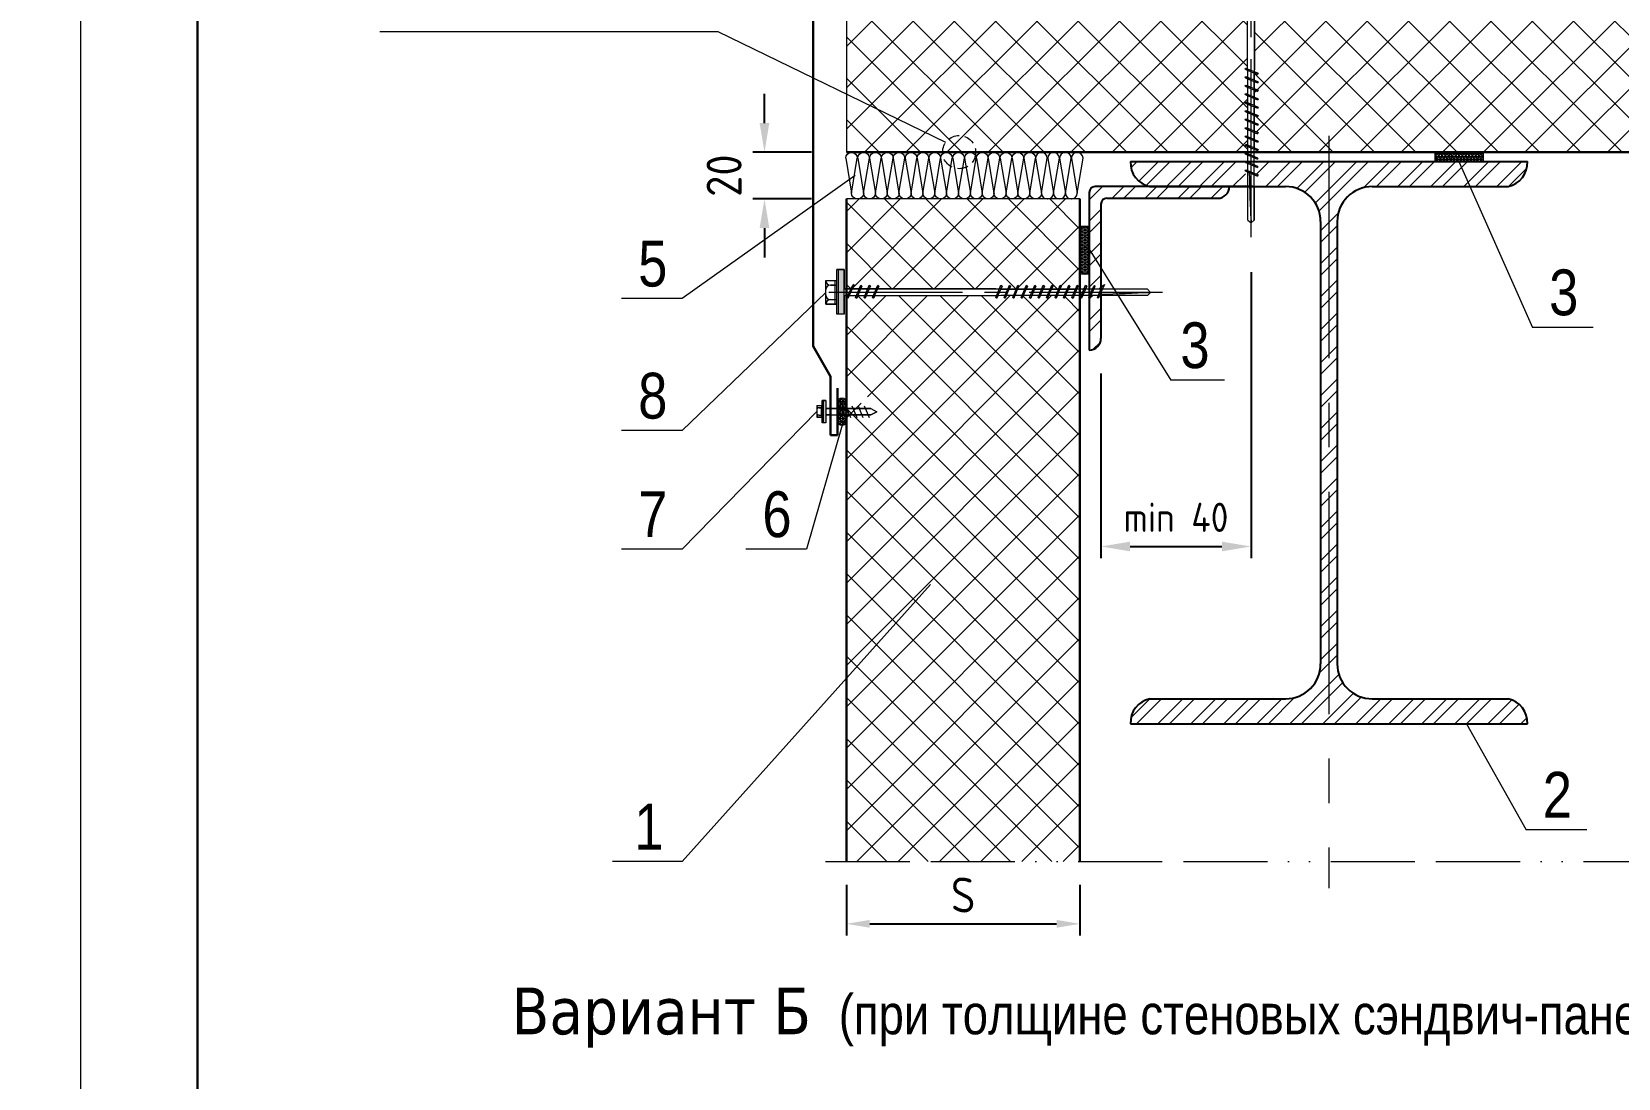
# Model space of a CAD drawing. Extents: x 5821 to 16321, y -13531 to 5774.
# Drawn here: x 15250 to 15930, y 5077 to 5525 of the extents above; entities that cross this region are included whole.
import ezdxf
from ezdxf.enums import TextEntityAlignment as Align

# ---------------------------------------------------------------- set-up
doc = ezdxf.new("R2010")
doc.units = 0
doc.header["$LTSCALE"] = 3
for name, pattern in [('ACAD_ISO13W100', [36, 12, -3, 12, -3, 0, -3, 0, -3]), ('CENTER', [50.8, 31.75, -6.35, 6.35, -6.35]), ('CENTER2', [28.575, 19.05, -3.175, 3.175, -3.175]), ('HIDDEN2', [4.7625, 3.175, -1.5875])]:
    doc.linetypes.add(name, pattern=pattern)
doc.layers.get('0').update_dxf_attribs({"linetype": 'CONTINUOUS', "lineweight": 30})
doc.layers.get('DEFPOINTS').update_dxf_attribs({"linetype": 'CONTINUOUS'})
for name, color, linetype, lineweight in [('new_fill', 8, 'CONTINUOUS', 13), ('RAZMER', 7, 'CONTINUOUS', 9), ('Нащельники', 1, 'CONTINUOUS', 30), ('Саморезы', 7, 'CONTINUOUS', 13)]:
    doc.layers.add(name, color=color, linetype=linetype, lineweight=lineweight)
doc.layers.add('Прогон', color=7, linetype='CONTINUOUS')
doc.styles.add('ROMANS', font='romans.shx', dxfattribs={"width": 0.85})
doc.styles.get("Standard").update_dxf_attribs({"font": 'TAHOMA.TTF'})
doc.styles.add('style1', font='ARIALN.TTF')
doc.dimstyles.new('2.5', dxfattribs={"dimscale": 5, "dimtxt": 3, "dimasz": 2, "dimexe": 1, "dimexo": 2, "dimgap": 0, "dimtad": 0, "dimdec": 0, "dimlfac": 0.5, "dimzin": 9, "dimdsep": 46, "dimtxsty": 'ROMANS', "dimcen": -3, "dimdle": 1, "dimclrd": 256, "dimclre": 256, "dimclrt": 256, "dimadec": 0, "dimazin": 0, "dimtfac": 1, "dimtdec": 0, "dimtofl": 0, "dimtmove": 2, "dimatfit": 3, "dimfxl": 0, "dimtvp": 1, "dimtolj": 1, "dimtzin": 9, "dimarcsym": 0})
doc.dimstyles.new('5', dxfattribs={"dimscale": 5, "dimtxt": 3, "dimasz": 2.5, "dimexe": 1, "dimexo": 3, "dimgap": 0, "dimtad": 0, "dimdec": 0, "dimzin": 9, "dimdsep": 46, "dimtxsty": 'ROMANS', "dimblk2": 'OBLIQUE', "dimcen": -3, "dimdle": 1.5, "dimclrd": 256, "dimclre": 256, "dimclrt": 256, "dimadec": 0, "dimazin": 0, "dimtfac": 1, "dimtdec": 0, "dimtofl": 0, "dimtmove": 2, "dimatfit": 3, "dimfxl": 0, "dimtvp": 1, "dimtolj": 1, "dimtzin": 9, "dimarcsym": 0})
pattern_1 = [(45, (38095.86, 3620.851), (-8.838835, 8.838835), []), (135, (38095.86, 3620.851), (-8.838835, -8.838835), [])]

# ---------------------------------------------------------------- blocks, each defined once
blk = doc.blocks.new('саморез1')
at = {"layer": 'new_fill'}
blk.add_hatch(color=254, dxfattribs=at).paths.add_polyline_path([(-1.2, -4.8), (0, -4.8), (0, 4.8), (-1.2, 4.8)])
at = {"layer": 'Саморезы', "ltscale": 150}
for p, q in [((-3.94, 2.64), (-1.54, 2.64)), ((-3.94, 2.64), (-3.94, -2.4)), ((-2.94, 1.68), (-1.54, 1.68)), ((-1.88, 2.64), (-1.88, -2.4)), ((0, 4.8), (-1.54, 4.8)), ((-1.54, 4.8), (-1.54, -4.8)), ((-1.2, 4.8), (-1.2, -4.8)), ((0, 4.8), (0, -4.8)), ((19.22, 1.4), (0, 1.4)), ((8.42, 2.45), (10.52, -2.45)), ((11.09, 2.45), (13.19, -2.45)), ((13.76, 2.45), (15.85, -2.45)), ((16.43, 2.45), (18.52, -2.45)), ((19.22, 1.4), (21.75, 0)), ((19.22, -1.4), (21.75, 0)), ((-3.94, -2.4), (-1.54, -2.4)), ((-2.94, -1.44), (-1.54, -1.44)), ((0, -4.8), (-1.54, -4.8)), ((0, -1.4), (19.22, -1.4))]:
    blk.add_line(p, q, dxfattribs=at)
for centre, start, end in [((-2.94, 2.68), 182.37301, 269.96526), ((-2.94, 0.68), 90.03474, 177.62699), ((-2.94, -0.44), 182.37301, 269.96526), ((-2.94, -2.44), 90.03474, 177.62699)]:
    blk.add_arc(centre, 1, start, end, dxfattribs=at)
blk = doc.blocks.new('*D273')
at = {"layer": 'DEFPOINTS', "color": 0, "transparency": 16777216}
for p in [(15772.28, 5437.49), (15707.99, 5394.16), (15772.28, 5305.01)]:
    blk.add_point(p, dxfattribs=at)
at = {"layer": 'RAZMER', "lineweight": -2, "transparency": 16777216}
for p, q in [((15772.28, 5422.49), (15772.28, 5300.01)), ((15707.99, 5379.16), (15707.99, 5300.01)), ((15720.49, 5305.01), (15759.78, 5305.01))]:
    blk.add_line(p, q, dxfattribs=at)
at = {"layer": 'RAZMER', "transparency": 16777216}
for points in [[(15720.49, 5307.09), (15720.49, 5302.93), (15707.99, 5305.01)], [(15759.78, 5307.09), (15759.78, 5302.93), (15772.28, 5305.01)]]:
    blk.add_solid(points, dxfattribs=at)
at = {"layer": 'RAZMER', "transparency": 16777216, "insert": (15740.13, 5317.51), "char_height": 12.5, "attachment_point": 5, "style": 'ROMANS'}
blk.add_mtext('\\A1;min 40', dxfattribs=at)
blk = doc.blocks.new('_OBLIQUE')
at = {"color": 0, "linetype": 'ByBlock'}
blk.add_line((-0.5, -0.5), (0.5, 0.5), dxfattribs=at)
blk = doc.blocks.new('саморез4')
at = {"layer": 'new_fill'}
blk.add_hatch(color=254, dxfattribs=at).paths.add_polyline_path([(-2.4, -9.36), (0, -9.36), (0, 9.84), (-2.4, 9.84)])
at = {"layer": 'Саморезы', "ltscale": 150}
for p, q in [((0, 9.84), (-3.08, 9.84)), ((-3.08, -9.36), (-3.08, 9.84)), ((-2.4, -9.36), (-2.4, 9.84)), ((0, -9.36), (0, 9.84)), ((-7.88, 5.04), (-3.08, 5.04)), ((-7.88, -5.04), (-7.88, 5.04)), ((-5.88, 3.12), (-3.08, 3.12)), ((-3.76, -5.04), (-3.76, 5.04)), ((64.93, 1.5), (0, 1.5)), ((1.3, -2.21), (3.4, 2.69)), ((1.92, -2.21), (4.02, 2.69)), ((3.71, 2.91), (3.4, 2.69)), ((3.71, 2.91), (4.02, 2.69)), ((4.93, -2.21), (7.03, 2.69)), ((5.55, -2.21), (7.64, 2.69)), ((7.33, 2.91), (7.03, 2.69)), ((7.33, 2.91), (7.64, 2.69)), ((8.56, -2.21), (10.65, 2.69)), ((9.17, -2.21), (11.27, 2.69)), ((10.96, 2.91), (10.65, 2.69)), ((10.96, 2.91), (11.27, 2.69)), ((12.18, -2.21), (14.28, 2.69)), ((12.8, -2.21), (14.9, 2.69)), ((14.59, 2.91), (14.28, 2.69)), ((14.59, 2.91), (14.9, 2.69)), ((64.94, -2.21), (67.04, 2.69)), ((65.56, -2.21), (67.66, 2.69)), ((67.35, 2.91), (67.04, 2.69)), ((130.01, 1.32), (67.08, 1.32)), ((67.35, 2.91), (67.66, 2.69)), ((68.57, -2.21), (70.67, 2.69)), ((69.19, -2.21), (71.28, 2.69)), ((70.97, 2.91), (70.67, 2.69)), ((70.97, 2.91), (71.28, 2.69)), ((72.2, -2.21), (74.3, 2.69)), ((72.81, -2.21), (74.91, 2.69)), ((74.6, 2.91), (74.29, 2.69)), ((74.6, 2.91), (74.91, 2.69)), ((75.82, -2.21), (77.92, 2.69)), ((76.44, -2.21), (78.54, 2.69)), ((78.23, 2.91), (77.92, 2.69)), ((78.23, 2.91), (78.54, 2.69)), ((79.45, -2.21), (81.55, 2.69)), ((80.07, -2.21), (82.16, 2.69)), ((81.85, 2.91), (81.55, 2.69)), ((81.85, 2.91), (82.16, 2.69)), ((83.08, -2.21), (85.18, 2.69)), ((83.69, -2.21), (85.79, 2.69)), ((85.48, 2.91), (85.17, 2.69)), ((85.48, 2.91), (85.79, 2.69)), ((86.7, -2.21), (88.8, 2.69)), ((87.32, -2.21), (89.42, 2.69)), ((89.11, 2.91), (88.8, 2.69)), ((89.11, 2.91), (89.42, 2.69)), ((90.33, -2.21), (92.43, 2.69)), ((90.95, -2.21), (93.04, 2.69)), ((92.73, 2.91), (92.43, 2.69)), ((92.73, 2.91), (93.04, 2.69)), ((93.96, -2.21), (96.06, 2.69)), ((94.57, -2.21), (96.67, 2.69)), ((96.36, 2.91), (96.05, 2.69)), ((96.36, 2.91), (96.67, 2.69)), ((97.58, -2.21), (99.68, 2.69)), ((98.2, -2.21), (100.3, 2.69)), ((99.99, 2.91), (99.68, 2.69)), ((99.99, 2.91), (100.3, 2.69)), ((101.21, -2.21), (103.31, 2.69)), ((101.83, -2.21), (103.92, 2.69)), ((103.61, 2.91), (103.31, 2.69)), ((103.61, 2.91), (103.92, 2.69)), ((104.84, -2.21), (106.94, 2.69)), ((105.45, -2.21), (107.55, 2.69)), ((107.24, 2.91), (106.93, 2.69)), ((107.24, 2.91), (107.55, 2.69)), ((108.46, -2.21), (110.56, 2.69)), ((109.08, -2.21), (111.18, 2.69)), ((110.87, 2.91), (110.56, 2.69)), ((110.87, 2.91), (111.18, 2.69)), ((130.01, 1.32), (131.19, 0)), ((-7.88, -5.04), (-3.08, -5.04)), ((-5.88, -3.12), (-3.08, -3.12)), ((64.93, -1.5), (0, -1.5)), ((64.93, -1.5), (0, -1.5)), ((1.61, -2.43), (1.3, -2.21)), ((1.61, -2.43), (1.92, -2.21)), ((5.24, -2.43), (4.93, -2.21)), ((5.24, -2.43), (5.55, -2.21)), ((8.86, -2.43), (8.56, -2.21)), ((8.86, -2.43), (9.17, -2.21)), ((12.49, -2.43), (12.18, -2.21)), ((12.49, -2.43), (12.8, -2.21)), ((65.25, -2.43), (64.94, -2.21)), ((65.25, -2.43), (65.56, -2.21)), ((130.01, -1.32), (67.08, -1.32)), ((68.88, -2.43), (68.57, -2.21)), ((68.88, -2.43), (69.19, -2.21)), ((72.51, -2.43), (72.2, -2.21)), ((72.51, -2.43), (72.82, -2.21)), ((76.13, -2.43), (75.82, -2.21)), ((76.13, -2.43), (76.44, -2.21)), ((79.76, -2.43), (79.45, -2.21)), ((79.76, -2.43), (80.07, -2.21)), ((83.39, -2.43), (83.08, -2.21)), ((83.39, -2.43), (83.7, -2.21)), ((87.01, -2.43), (86.7, -2.21)), ((87.01, -2.43), (87.32, -2.21)), ((90.64, -2.43), (90.33, -2.21)), ((90.64, -2.43), (90.95, -2.21)), ((94.27, -2.43), (93.96, -2.21)), ((94.27, -2.43), (94.58, -2.21)), ((97.89, -2.43), (97.58, -2.21)), ((97.89, -2.43), (98.2, -2.21)), ((101.52, -2.43), (101.21, -2.21)), ((101.52, -2.43), (101.83, -2.21)), ((105.15, -2.43), (104.84, -2.21)), ((105.15, -2.43), (105.46, -2.21)), ((108.77, -2.43), (108.46, -2.21)), ((108.77, -2.43), (109.08, -2.21)), ((130.01, -1.32), (131.19, 0)), ((0, -9.36), (-3.08, -9.36))]:
    blk.add_line(p, q, dxfattribs=at)
at = {"layer": 'Саморезы'}
for p, q in [((67.08, 1.32), (64.93, 1.5)), ((67.08, -1.32), (64.93, -1.5))]:
    blk.add_line(p, q, dxfattribs=at)
at = {"layer": 'Саморезы', "ltscale": 150}
for centre, radius, start, end in [((-5.88, 5.12), 2, 182.37301, 269.96526), ((-5.88, 1.12), 2, 90.03474, 177.62699), ((80.26, 1057.69), 1058.91, 271.59199, 272.75541), ((-5.88, -1.12), 2, 182.37301, 269.96526), ((-5.88, -5.12), 2, 90.03474, 177.62699)]:
    blk.add_arc(centre, radius, start, end, dxfattribs=at)
blk = doc.blocks.new('*D266')
at = {"layer": 'DEFPOINTS', "color": 0, "transparency": 16777216}
for p in [(15598.99, 5473.85), (15563.9, 5453.86), (15598.99, 5453.86)]:
    blk.add_point(p, dxfattribs=at)
at = {"layer": 'RAZMER', "lineweight": -2, "transparency": 16777216}
for p, q in [((15563.9, 5486.35), (15563.9, 5498.85)), ((15583.99, 5473.85), (15558.9, 5473.85)), ((15583.99, 5453.86), (15558.9, 5453.86)), ((15563.9, 5441.36), (15563.9, 5428.86))]:
    blk.add_line(p, q, dxfattribs=at)
at = {"layer": 'RAZMER', "transparency": 16777216}
for points in [[(15561.81, 5486.35), (15565.98, 5486.35), (15563.9, 5473.85)], [(15561.81, 5441.36), (15565.98, 5441.36), (15563.9, 5453.86)]]:
    blk.add_solid(points, dxfattribs=at)
at = {"layer": 'RAZMER', "transparency": 16777216, "insert": (15546.61, 5463.86), "char_height": 15, "attachment_point": 5, "rotation": 90, "style": 'ROMANS'}
blk.add_mtext('\\A1;20', dxfattribs=at)
blk = doc.blocks.new('*D269')
at = {"layer": 'DEFPOINTS', "color": 0, "transparency": 16777216}
for p in [(15598.99, 5170.09), (15698.99, 5170.09), (15698.99, 5143.41)]:
    blk.add_point(p, dxfattribs=at)
at = {"layer": 'RAZMER', "lineweight": -2, "transparency": 16777216}
for p, q in [((15598.99, 5160.09), (15598.99, 5138.41)), ((15698.99, 5160.09), (15698.99, 5138.41)), ((15608.99, 5143.41), (15688.99, 5143.41))]:
    blk.add_line(p, q, dxfattribs=at)
at = {"layer": 'RAZMER', "transparency": 16777216}
for points in [[(15608.99, 5145.08), (15608.99, 5141.74), (15598.99, 5143.41)], [(15688.99, 5145.08), (15688.99, 5141.74), (15698.99, 5143.41)]]:
    blk.add_solid(points, dxfattribs=at)
at = {"layer": 'RAZMER', "transparency": 16777216, "insert": (15648.99, 5155.75), "char_height": 15, "attachment_point": 5, "style": 'ROMANS'}
blk.add_mtext('\\A1;S', dxfattribs=at)
blk = doc.blocks.new('1volna')
at = {"layer": 'new_fill'}
for p, q in [((2.7, -16.2), (-2.7, 16.2)), ((8.1, 16.2), (2.7, -16.2)), ((13.7, -16.2), (8.3, 16.2)), ((19.1, 16.2), (13.7, -16.2)), ((24.7, -16.2), (19.3, 16.2)), ((30, 16.2), (24.7, -16.2)), ((35.9, -16.2), (30.5, 16.2)), ((41.3, 16.2), (35.9, -16.2))]:
    blk.add_line(p, q, dxfattribs=at)
for centre, start, end in [((2.7, 16.2), 0, 180), ((13.7, 16.2), 0, 180), ((24.7, 16.2), 0, 180), ((35.9, 16.2), 0, 180), ((-2.9, -16.2), 180, 270), ((-2.7, -16.2), 270, 0), ((8.1, -16.2), 180, 270), ((8.3, -16.2), 270, 0), ((19.1, -16.2), 180, 270), ((19.3, -16.2), 270, 0), ((30, -16.2), 180, 270), ((30.5, -16.2), 270, 0)]:
    blk.add_arc(centre, 5.4, start, end, dxfattribs=at)

msp = doc.modelspace()

# ---------------------------------------------------------------- hatches: boundary and pattern name
at = {"layer": 'new_fill'}
h = msp.add_hatch(dxfattribs=at)
h.set_pattern_fill('ANSI37', color=256, scale=100, style=0)
h.set_pattern_definition(pattern_1)
h.paths.add_polyline_path([(15770.07, 5495.41), (15770.96, 5495.03), (15770.96, 5498.04), (15770.07, 5498.42), (15769.85, 5498.73), (15770.07, 5499.04), (15770.96, 5498.66), (15770.96, 5501.67), (15770.07, 5502.05), (15769.85, 5502.36), (15770.07, 5502.66), (15770.96, 5502.28), (15770.96, 5505.29), (15770.07, 5505.68), (15769.85, 5505.98), (15770.07, 5506.29), (15770.96, 5505.91), (15770.96, 5507.78), (15770.86, 5508.96), (15770.07, 5509.3), (15769.85, 5509.61), (15770.07, 5509.92), (15770.77, 5509.62), (15770.77, 5561.76), (15770.07, 5562.06), (15769.85, 5562.37), (15770.07, 5562.68), (15770.77, 5562.38), (15770.77, 5565.39), (15770.07, 5565.69), (15769.85, 5566), (15770.07, 5566.31), (15770.77, 5566), (15770.77, 5569.01), (15770.07, 5569.32), (15769.85, 5569.62), (15770.07, 5569.93), (15770.77, 5569.63), (15770.77, 5572.64), (15770.07, 5572.94), (15769.85, 5573.25), (15770.07, 5573.56), (15770.77, 5573.26), (15770.77, 5573.86), (15598.99, 5573.86), (15598.99, 5473.85), (15600.06, 5473.85, -0.038744), (15600.44, 5473.85), (15605.06, 5473.85, -0.038515), (15605.44, 5473.85), (15610.06, 5473.85, -0.038284), (15610.44, 5473.85), (15615.06, 5473.85, -0.038051), (15615.44, 5473.85), (15620.06, 5473.85, -0.037818), (15620.44, 5473.85), (15625.06, 5473.85, -0.037582), (15625.44, 5473.85), (15630.06, 5473.85, -0.037346), (15630.44, 5473.85), (15635.06, 5473.85, -0.037108), (15635.44, 5473.85), (15640.07, 5473.85, -0.036868), (15640.43, 5473.85), (15645.07, 5473.85, -0.036627), (15645.43, 5473.85), (15650.07, 5473.85, -0.036384), (15650.43, 5473.85), (15655.07, 5473.85, -0.036139), (15655.43, 5473.85), (15660.07, 5473.85, -0.035893), (15660.43, 5473.85), (15665.07, 5473.85, -0.035645), (15665.43, 5473.85), (15670.07, 5473.85, -0.035396), (15670.43, 5473.85), (15675.07, 5473.85, -0.035145), (15675.43, 5473.85), (15680.08, 5473.85, -0.034891), (15680.42, 5473.85), (15686.98, 5473.86, -0.00001), (15686.98, 5473.86, 0.00001), (15686.98, 5473.86), (15770.96, 5473.86), (15770.96, 5476.28), (15770.07, 5476.66), (15769.85, 5476.97), (15770.07, 5477.28), (15770.96, 5476.9), (15770.96, 5479.91), (15770.07, 5480.29), (15769.85, 5480.6), (15770.07, 5480.9), (15770.96, 5480.52), (15770.96, 5483.53), (15770.07, 5483.92), (15769.85, 5484.22), (15770.07, 5484.53), (15770.96, 5484.15), (15770.96, 5487.16), (15770.07, 5487.54), (15769.85, 5487.85), (15770.07, 5488.16), (15770.96, 5487.78), (15770.96, 5490.79), (15770.07, 5491.17), (15769.85, 5491.48), (15770.07, 5491.78), (15770.96, 5491.4), (15770.96, 5494.41), (15770.07, 5494.8), (15769.85, 5495.1)])
h.paths.add_polyline_path([(16024.06, 5573.86), (15813.58, 5573.86), (15813.38, 5573.77), (15813.38, 5563.42), (15811.98, 5560.89), (15810.58, 5563.42), (15810.58, 5573.86), (15773.78, 5573.86), (15773.78, 5571.97), (15774.97, 5571.46), (15775.19, 5571.15), (15774.97, 5570.85), (15773.78, 5571.35), (15773.78, 5568.34), (15774.97, 5567.83), (15775.19, 5567.53), (15774.97, 5567.22), (15773.78, 5567.73), (15773.78, 5564.71), (15774.97, 5564.21), (15775.19, 5563.9), (15774.97, 5563.59), (15773.78, 5564.1), (15773.78, 5561.09), (15774.97, 5560.58), (15775.19, 5560.28), (15774.97, 5559.97), (15773.78, 5560.47), (15773.78, 5509.93), (15773.65, 5508.38), (15774.97, 5507.82), (15775.19, 5507.51), (15774.97, 5507.2), (15773.6, 5507.79), (15773.6, 5507.78), (15773.6, 5504.78), (15774.97, 5504.19), (15775.19, 5503.89), (15774.97, 5503.58), (15773.6, 5504.16), (15773.6, 5501.15), (15774.97, 5500.57), (15775.19, 5500.26), (15774.97, 5499.95), (15773.6, 5500.54), (15773.6, 5497.53), (15774.97, 5496.94), (15775.19, 5496.63), (15774.97, 5496.32), (15773.6, 5496.91), (15773.6, 5493.9), (15774.97, 5493.31), (15775.19, 5493.01), (15774.97, 5492.7), (15773.6, 5493.28), (15773.6, 5490.27), (15774.97, 5489.69), (15775.19, 5489.38), (15774.97, 5489.07), (15773.6, 5489.66), (15773.6, 5486.65), (15774.97, 5486.06), (15775.19, 5485.75), (15774.97, 5485.44), (15773.6, 5486.03), (15773.6, 5483.02), (15774.97, 5482.43), (15775.19, 5482.13), (15774.97, 5481.82), (15773.6, 5482.4), (15773.6, 5479.39), (15774.97, 5478.81), (15775.19, 5478.5), (15774.97, 5478.19), (15773.6, 5478.78), (15773.6, 5475.77), (15774.97, 5475.18), (15775.19, 5474.87), (15774.97, 5474.56), (15773.6, 5475.15), (15773.6, 5473.86), (16024.06, 5473.86)])
h = msp.add_hatch(dxfattribs=at)
h.set_pattern_fill('STEEL', color=256, scale=80, style=0)
h.set_pattern_definition([(45, (38085.86, 3620.851), (-7.071068, 7.071068), []), (45, (38085.86, 3625.851), (-7.071068, 7.071068), [])])
h.paths.add_polyline_path([(15890.64, 5469.86), (15805.64, 5469.86), (15805.64, 5229.09), (15890.64, 5229.09, 0.365273), (15882.39, 5239.79), (15824.19, 5239.79, -0.414214), (15809.19, 5254.79), (15809.19, 5444.16, -0.414214), (15824.19, 5459.16), (15882.39, 5459.16, 0.365273)])
h.paths.add_polyline_path([(15805.64, 5469.86), (15774.68, 5469.86), (15774.68, 5459.16), (15787.09, 5459.16, -0.414214), (15802.09, 5444.16), (15802.09, 5254.79, -0.414214), (15787.09, 5239.79), (15728.89, 5239.79, 0.365273), (15720.64, 5229.09), (15805.64, 5229.09)])
h.paths.add_polyline_path([(15769.88, 5469.86), (15720.64, 5469.86, 0.365273), (15728.89, 5459.16), (15762.99, 5459.16), (15769.88, 5459.16)])
h = msp.add_hatch(dxfattribs=at)
h.set_pattern_fill('NET3', color=256, scale=10, style=0)
h.set_pattern_definition([(0, (38095.8599, 3620.8513), (0, 1.25), []), (60, (38095.8599, 3620.8513), (-1.082531755, 0.625), []), (120, (38095.8599, 3620.8513), (-1.082531755, -0.625), [])])
h.paths.add_polyline_path([(15871.69, 5473.86), (15851.11, 5473.86), (15851.11, 5469.86), (15871.69, 5469.86)])
h = msp.add_hatch(dxfattribs=at)
h.set_pattern_fill('STEEL', color=256, scale=80, style=0)
h.set_pattern_definition([(45, (38095.86, 3620.851), (-7.071068, 7.071068), []), (45, (38095.86, 3625.851), (-7.071068, 7.071068), [])])
h.paths.add_polyline_path([(15762.99, 5459.16), (15705.49, 5459.16, 0.005584), (15705.43, 5459.16), (15709.72, 5454.04, -0.07797), (15710.49, 5454.16), (15757.99, 5454.16, 0.414214)])
h.paths.add_polyline_path([(15707.99, 5451.66, -0.325724), (15709.72, 5454.04), (15705.43, 5459.16, 0.407687), (15702.99, 5456.66), (15702.99, 5432.42), (15707.99, 5424.39)])
h.paths.add_polyline_path([(15707.99, 5424.39), (15702.99, 5432.42), (15702.99, 5415.18), (15704.34, 5415.18), (15704.92, 5416.55), (15705.23, 5416.77), (15705.54, 5416.54), (15704.95, 5415.18), (15707.96, 5415.18), (15707.99, 5415.23)])
h.paths.add_polyline_path([(15707.99, 5412.54), (15707.45, 5412.54), (15707.07, 5411.65), (15706.76, 5411.42), (15706.45, 5411.65), (15706.83, 5412.54), (15703.82, 5412.54), (15703.44, 5411.65), (15703.13, 5411.42), (15702.99, 5411.53), (15702.99, 5389.16, 0.414214), (15707.99, 5394.16)])
h = msp.add_hatch(dxfattribs=at)
h.set_pattern_fill('ANSI37', color=256, scale=100, style=0)
h.set_pattern_definition(pattern_1)
h.paths.add_polyline_path([(15698.99, 5442.71), (15698.99, 5453.86), (15598.99, 5453.86), (15598.99, 5415.36), (15600.88, 5415.36), (15601.54, 5416.89), (15601.69, 5416.77), (15602.29, 5417.21), (15601.5, 5415.36), (15604.51, 5415.36), (15605.16, 5416.89), (15605.63, 5416.54), (15605.12, 5415.36), (15608.14, 5415.36), (15608.79, 5416.89), (15609.26, 5416.54), (15608.75, 5415.36), (15611.76, 5415.36), (15612.42, 5416.89), (15612.88, 5416.54), (15612.38, 5415.36), (15662.92, 5415.36), (15664.47, 5415.23), (15665.18, 5416.89), (15665.65, 5416.54), (15665.06, 5415.18), (15665.07, 5415.18), (15668.07, 5415.18), (15668.8, 5416.89), (15669.27, 5416.54), (15668.69, 5415.18), (15671.7, 5415.18), (15672.43, 5416.89), (15672.9, 5416.54), (15672.31, 5415.18), (15675.32, 5415.18), (15676.06, 5416.89), (15676.53, 5416.54), (15675.94, 5415.18), (15678.95, 5415.18), (15679.68, 5416.89), (15680.15, 5416.54), (15679.57, 5415.18), (15682.58, 5415.18), (15683.31, 5416.89), (15683.78, 5416.54), (15683.19, 5415.18), (15686.2, 5415.18), (15686.94, 5416.89), (15687.41, 5416.54), (15686.82, 5415.18), (15689.83, 5415.18), (15690.56, 5416.89), (15691.03, 5416.54), (15690.45, 5415.18), (15693.46, 5415.18), (15694.19, 5416.89), (15694.66, 5416.54), (15694.07, 5415.18), (15697.08, 5415.18), (15697.82, 5416.89), (15698.99, 5416.03), (15698.99, 5421.68), (15698.99, 5421.68), (15698.99, 5442.71)])
h.paths.add_polyline_path([(15698.99, 5412.54), (15696.57, 5412.54), (15696.04, 5411.31), (15695.57, 5411.65), (15695.95, 5412.54), (15692.94, 5412.54), (15692.41, 5411.31), (15691.95, 5411.65), (15692.33, 5412.54), (15689.32, 5412.54), (15688.79, 5411.31), (15688.32, 5411.65), (15688.7, 5412.54), (15685.69, 5412.54), (15685.16, 5411.31), (15684.69, 5411.65), (15685.07, 5412.54), (15682.06, 5412.54), (15681.53, 5411.31), (15681.07, 5411.65), (15681.45, 5412.54), (15678.44, 5412.54), (15677.91, 5411.31), (15677.44, 5411.65), (15677.82, 5412.54), (15674.81, 5412.54), (15674.28, 5411.31), (15673.81, 5411.65), (15674.19, 5412.54), (15671.18, 5412.54), (15670.65, 5411.31), (15670.19, 5411.65), (15670.57, 5412.54), (15667.56, 5412.54), (15667.03, 5411.31), (15666.56, 5411.65), (15666.94, 5412.54), (15665.07, 5412.54), (15663.89, 5412.44), (15663.4, 5411.31), (15662.93, 5411.65), (15663.23, 5412.35), (15611.09, 5412.35), (15610.64, 5411.31), (15610.17, 5411.65), (15610.47, 5412.35), (15607.46, 5412.35), (15607.01, 5411.31), (15606.54, 5411.65), (15606.85, 5412.35), (15603.84, 5412.35), (15603.39, 5411.31), (15602.92, 5411.65), (15603.22, 5412.35), (15600.21, 5412.35), (15599.76, 5411.31), (15598.99, 5411.87), (15598.99, 5369.36), (15599.08, 5369.16), (15609.43, 5369.16), (15611.96, 5367.76), (15609.43, 5366.36), (15598.99, 5366.36), (15598.99, 5170.09), (15698.99, 5170.09)])
h = msp.add_hatch(dxfattribs=at)
h.set_pattern_fill('NET3', color=256, scale=10, angle=-90, style=0)
h.set_pattern_definition([(270, (13849.9813, -16802.491), (1.25, -2e-16), []), (330, (13849.9813, -16802.491), (0.625, 1.082531755), []), (30, (13849.9813, -16802.491), (-0.625, 1.082531755), [])])
h.paths.add_polyline_path([(15702.99, 5421.68), (15702.99, 5442.25), (15698.99, 5442.25), (15698.99, 5421.68)])
h = msp.add_hatch(dxfattribs=at)
h.set_pattern_fill('NET3', color=256, scale=10, style=0)
h.set_pattern_definition([(0, (16237.0607, 42.3292), (0, 1.25), []), (60, (16237.0607, 42.3292), (-1.08253175, 0.625), []), (120, (16237.0607, 42.3292), (-1.08253175, -0.625), [])])
h.paths.add_polyline_path([(15598.99, 5366.71, 1), (15595.21, 5366.71), (15595.21, 5364.86), (15598.99, 5364.86)])
h.paths.add_polyline_path([(15598.99, 5364.86), (15595.21, 5364.86), (15595.21, 5360.66), (15598.99, 5360.66)])
h.paths.add_polyline_path([(15598.99, 5360.66), (15595.21, 5360.66), (15595.21, 5358.81, 1), (15598.99, 5358.81)])

# ---------------------------------------------------------------- linework, layer by layer
at = {"color": 1}
msp.add_line((15321.09, 5701.59), (15321.09, 4289.44), dxfattribs=at)
for p, q in [((16024.06, 5473.86), (15598.99, 5473.85)), ((15598.99, 5453.86), (15598.99, 5170.09)), ((15698.99, 5453.86), (15698.99, 5170.09))]:
    msp.add_line(p, q)
at = {"layer": 'new_fill'}
for p, q in [((15679.99, 5471.31), (15682.49, 5456.35)), ((15682.49, 5456.35), (15684.98, 5471.31)), ((15685.2, 5471.31), (15687.69, 5456.35)), ((15687.69, 5456.35), (15690.18, 5471.31)), ((15690.27, 5471.31), (15692.76, 5456.35)), ((15692.76, 5456.35), (15695.25, 5471.31)), ((15695.34, 5471.31), (15697.83, 5456.35)), ((15697.83, 5456.35), (15700.33, 5471.31))]:
    msp.add_line(p, q, dxfattribs=at)
for points in [[(15851.11, 5473.86), (15871.69, 5473.86), (15871.69, 5469.86), (15851.11, 5469.86)], [(15702.99, 5442.25), (15702.99, 5421.68), (15698.99, 5421.68), (15698.99, 5442.25)]]:
    msp.add_lwpolyline(points, close=True, dxfattribs=at)
for centre, start, end in [((15682.49, 5471.31), 0, 180), ((15687.69, 5471.31), 0, 180), ((15692.76, 5471.31), 0, 180), ((15697.83, 5471.31), 0, 180), ((15684.98, 5456.35), 180, 270), ((15685.2, 5456.35), 270, 0), ((15690.18, 5456.35), 180, 270), ((15690.27, 5456.35), 270, 0), ((15695.25, 5456.35), 180, 270), ((15695.34, 5456.35), 270, 0)]:
    msp.add_arc(centre, 2.49, start, end, dxfattribs=at)
at = {"layer": 'RAZMER', "linetype": 'CENTER2'}
for p, q in [((15772.28, 5437.49), (15772.28, 5585.34)), ((15734.37, 5413.86), (15587.61, 5413.86))]:
    msp.add_line(p, q, dxfattribs=at)
at = {"layer": 'RAZMER'}
for p, q in [((15598.99, 5573.86), (15598.99, 5473.85)), ((15544.02, 5525.47), (15399.11, 5525.47)), ((15641.5, 5478.04), (15544.02, 5525.47)), ((15861.23, 5469.86), (15892.81, 5398.88)), ((15602.8, 5463.92), (15528.71, 5411.18)), ((15698.99, 5453.86), (15598.99, 5453.86)), ((15702.99, 5432.42), (15737.99, 5376.24)), ((15528.71, 5411.18), (15502.68, 5411.18)), ((15590.11, 5413.86), (15528.71, 5354.63)), ((15918.83, 5398.88), (15892.81, 5398.88)), ((15760.9, 5376.24), (15737.99, 5376.24)), ((15586.27, 5362.88), (15528.71, 5303.86)), ((15528.71, 5354.63), (15502.68, 5354.63)), ((15597.1, 5356.92), (15581.9, 5303.86)), ((15528.71, 5303.86), (15502.68, 5303.86)), ((15581.9, 5303.86), (15555.87, 5303.86)), ((15634.98, 5288.73), (15528.71, 5170.09)), ((15864.6, 5229.09), (15890.09, 5183.7)), ((15916.12, 5183.7), (15890.09, 5183.7)), ((15528.71, 5170.09), (15498.85, 5170.09))]:
    msp.add_line(p, q, dxfattribs=at)
at = {"layer": 'RAZMER', "linetype": 'CENTER'}
msp.add_line((15805.64, 5480.86), (15805.64, 5158.68), dxfattribs=at)
at = {"layer": 'RAZMER', "linetype": 'ACAD_ISO13W100'}
msp.add_line((15590.08, 5170.09), (16040.75, 5170.09), dxfattribs=at)
at = {"layer": 'RAZMER'}
for points in [[(15271.09, 5774.44), (14221.09, 5774.44), (14221.09, 4289.44), (15271.09, 4289.44)], [(15271.09, 5774.44), (16321.09, 5774.44), (16321.09, 4289.44), (15271.09, 4289.44)]]:
    msp.add_lwpolyline(points, close=True, dxfattribs=at)
at = {"layer": 'RAZMER', "linetype": 'HIDDEN2', "ltscale": 0.5}
msp.add_circle((15647.27, 5473.92), 7.09, dxfattribs=at)
at = {"layer": 'RAZMER'}
for centre, start, end in [((15597.1, 5366.71), 0, 180), ((15597.1, 5358.81), 180, 0)]:
    msp.add_arc(centre, 1.89, start, end, dxfattribs=at)
at = {"layer": 'Нащельники'}
for p, q in [((15584.71, 5390.75), (15584.71, 5588.14)), ((15592.21, 5377.76), (15584.71, 5390.75)), ((15592.21, 5352.76), (15592.21, 5377.76)), ((15595.21, 5372.76), (15595.21, 5352.76)), ((15595.21, 5352.76), (15592.21, 5352.76))]:
    msp.add_line(p, q, dxfattribs=at)
at = {"layer": 'Прогон', "color": 1, "lineweight": 0}
for p, q in [((15584.71, 5390.75), (15584.71, 5588.14)), ((15584.71, 5451.04), (15584.71, 5390.75)), ((15584.71, 5390.75), (15592.21, 5377.76)), ((15592.21, 5377.76), (15584.71, 5390.75)), ((15592.21, 5352.76), (15592.21, 5361.36)), ((15595.21, 5361.36), (15595.21, 5352.76)), ((15595.21, 5352.76), (15592.21, 5352.76))]:
    msp.add_line(p, q, dxfattribs=at)
at = {"layer": 'Прогон', "color": 7, "lineweight": 0}
for p, q in [((15770.77, 5509.62), (15770.77, 5561.76)), ((15773.78, 5560.47), (15773.78, 5509.93)), ((15769.73, 5509.45), (15770.07, 5509.92)), ((15772.28, 5508.36), (15769.73, 5509.45)), ((15769.73, 5505.82), (15770.07, 5506.29)), ((15772.28, 5504.73), (15769.73, 5505.82)), ((15770.07, 5509.92), (15770.77, 5509.62)), ((15770.07, 5506.29), (15772.28, 5505.34)), ((15772.28, 5505.34), (15772.28, 5508.36)), ((15772.28, 5501.72), (15772.28, 5504.73)), ((15774.97, 5507.2), (15773.6, 5507.79)), ((15773.6, 5507.79), (15773.6, 5507.78)), ((15773.6, 5507.78), (15773.6, 5504.78)), ((15773.6, 5504.78), (15775.31, 5504.05)), ((15774.97, 5503.58), (15773.6, 5504.16)), ((15773.6, 5504.16), (15773.6, 5501.15)), ((15773.78, 5509.93), (15773.65, 5508.38)), ((15773.65, 5508.38), (15775.31, 5507.67)), ((15775.31, 5507.67), (15774.97, 5507.2)), ((15775.31, 5504.05), (15774.97, 5503.58)), ((15769.73, 5502.2), (15770.07, 5502.66)), ((15772.28, 5501.1), (15769.73, 5502.2)), ((15769.73, 5498.57), (15770.07, 5499.04)), ((15772.28, 5497.48), (15769.73, 5498.57)), ((15770.07, 5502.66), (15772.28, 5501.72)), ((15770.07, 5499.04), (15772.28, 5498.09)), ((15772.28, 5498.09), (15772.28, 5501.1)), ((15772.28, 5494.46), (15772.28, 5497.48)), ((15773.6, 5501.15), (15775.31, 5500.42)), ((15774.97, 5499.95), (15773.6, 5500.54)), ((15773.6, 5500.54), (15773.6, 5497.53)), ((15773.6, 5497.53), (15775.31, 5496.79)), ((15774.97, 5496.32), (15773.6, 5496.91)), ((15773.6, 5496.91), (15773.6, 5493.9)), ((15775.31, 5500.42), (15774.97, 5499.95)), ((15775.31, 5496.79), (15774.97, 5496.32)), ((15769.73, 5494.94), (15770.07, 5495.41)), ((15772.28, 5493.85), (15769.73, 5494.94)), ((15769.73, 5491.32), (15770.07, 5491.78)), ((15772.28, 5490.22), (15769.73, 5491.32)), ((15770.07, 5495.41), (15772.28, 5494.46)), ((15770.07, 5491.78), (15772.28, 5490.84)), ((15772.28, 5490.84), (15772.28, 5493.85)), ((15772.28, 5487.21), (15772.28, 5490.22)), ((15773.6, 5493.9), (15775.31, 5493.17)), ((15774.97, 5492.7), (15773.6, 5493.28)), ((15773.6, 5493.28), (15773.6, 5490.27)), ((15773.6, 5490.27), (15775.31, 5489.54)), ((15775.31, 5493.17), (15774.97, 5492.7)), ((15769.73, 5487.69), (15770.07, 5488.16)), ((15772.28, 5486.6), (15769.73, 5487.69)), ((15769.73, 5484.06), (15770.07, 5484.53)), ((15772.28, 5482.97), (15769.73, 5484.06)), ((15770.07, 5488.16), (15772.28, 5487.21)), ((15770.07, 5484.53), (15772.28, 5483.58)), ((15772.28, 5483.58), (15772.28, 5486.6)), ((15774.97, 5489.07), (15773.6, 5489.66)), ((15773.6, 5489.66), (15773.6, 5486.65)), ((15773.6, 5486.65), (15775.31, 5485.91)), ((15774.97, 5485.44), (15773.6, 5486.03)), ((15773.6, 5486.03), (15773.6, 5483.02)), ((15775.31, 5489.54), (15774.97, 5489.07)), ((15775.31, 5485.91), (15774.97, 5485.44)), ((15769.73, 5480.44), (15770.07, 5480.9)), ((15772.28, 5479.34), (15769.73, 5480.44)), ((15769.73, 5476.81), (15770.07, 5477.28)), ((15772.28, 5475.72), (15769.73, 5476.81)), ((15770.07, 5480.9), (15772.28, 5479.96)), ((15770.07, 5477.28), (15772.28, 5476.33)), ((15772.28, 5479.96), (15772.28, 5482.97)), ((15772.28, 5476.33), (15772.28, 5479.34)), ((15773.6, 5483.02), (15775.31, 5482.29)), ((15774.97, 5481.82), (15773.6, 5482.4)), ((15773.6, 5482.4), (15773.6, 5479.39)), ((15773.6, 5479.39), (15775.31, 5478.66)), ((15774.97, 5478.19), (15773.6, 5478.78)), ((15773.6, 5478.78), (15773.6, 5475.77)), ((15775.31, 5482.29), (15774.97, 5481.82)), ((15775.31, 5478.66), (15774.97, 5478.19)), ((15769.47, 5473.86), (15686.98, 5473.86)), ((15686.98, 5473.86), (15772.28, 5473.86)), ((15720.64, 5469.86), (15769.95, 5469.86)), ((15770.07, 5473.04), (15769.47, 5473.86)), ((15769.95, 5469.86), (15770.07, 5470.02)), ((15770.22, 5473.86), (15770.07, 5473.65)), ((15770.07, 5473.65), (15770.96, 5473.27)), ((15772.28, 5472.09), (15770.07, 5473.04)), ((15770.07, 5470.02), (15770.46, 5469.86)), ((15770.96, 5473.86), (15770.22, 5473.86)), ((15770.46, 5469.86), (15772.28, 5469.86)), ((15770.96, 5473.27), (15770.96, 5473.86)), ((15772.28, 5473.86), (15772.28, 5475.72)), ((15772.28, 5469.86), (15772.28, 5472.09)), ((15773.6, 5475.77), (15775.31, 5475.03)), ((15775.31, 5475.03), (15774.45, 5473.86)), ((15774.45, 5473.86), (15871.69, 5473.86)), ((15871.69, 5469.86), (15890.64, 5469.86)), ((15769.73, 5465.93), (15770.07, 5466.4)), ((15774.97, 5463.68), (15769.73, 5465.93)), ((15770.07, 5466.4), (15775.31, 5464.15)), ((15775.31, 5464.15), (15774.97, 5463.68)), ((15702.99, 5412.03), (15702.99, 5456.66)), ((15705.49, 5459.16), (15728.89, 5459.16)), ((15771.65, 5459.16), (15762.99, 5459.16)), ((15787.09, 5459.16), (15773.6, 5459.16)), ((15773.6, 5459.16), (15773.6, 5444.85)), ((15882.39, 5459.16), (15824.19, 5459.16)), ((15692.59, 5453.86), (15602.75, 5453.86)), ((15707.99, 5451.66), (15707.99, 5416.13)), ((15757.99, 5454.16), (15710.49, 5454.16)), ((15773.6, 5444.85), (15772.28, 5443.68)), ((15772.28, 5443.68), (15772.28, 5443.7)), ((15802.09, 5254.79), (15802.09, 5444.16)), ((15809.19, 5444.16), (15809.19, 5254.79)), ((15594.91, 5418.9), (15594.91, 5423.7)), ((15594.91, 5423.7), (15597.99, 5423.7)), ((15597.99, 5423.7), (15597.99, 5415.36)), ((15590.11, 5418.9), (15594.91, 5418.9)), ((15594.23, 5416.98), (15592.11, 5416.98)), ((15594.23, 5410.74), (15594.23, 5416.98)), ((15597.99, 5415.36), (15601.5, 5415.36)), ((15601.5, 5415.36), (15602.29, 5417.21)), ((15602, 5416.54), (15601.5, 5415.36)), ((15601.5, 5415.36), (15604.51, 5415.36)), ((15602.29, 5417.21), (15601.69, 5416.77)), ((15601.69, 5416.77), (15602, 5416.54)), ((15604.51, 5415.36), (15605.16, 5416.89)), ((15605.63, 5416.54), (15605.12, 5415.36)), ((15605.12, 5415.36), (15608.14, 5415.36)), ((15605.16, 5416.89), (15605.63, 5416.54)), ((15608.14, 5415.36), (15608.79, 5416.89)), ((15609.26, 5416.54), (15608.75, 5415.36)), ((15608.75, 5415.36), (15611.76, 5415.36)), ((15608.79, 5416.89), (15609.26, 5416.54)), ((15611.76, 5415.36), (15612.42, 5416.89)), ((15612.88, 5416.54), (15612.38, 5415.36)), ((15612.38, 5415.36), (15662.92, 5415.36)), ((15612.42, 5416.89), (15612.88, 5416.54)), ((15662.92, 5415.36), (15664.47, 5415.23)), ((15664.47, 5415.23), (15665.18, 5416.89)), ((15665.65, 5416.54), (15665.06, 5415.18)), ((15665.18, 5416.89), (15665.65, 5416.54)), ((15668.07, 5415.18), (15668.8, 5416.89)), ((15669.27, 5416.54), (15668.69, 5415.18)), ((15668.8, 5416.89), (15669.27, 5416.54)), ((15671.7, 5415.18), (15672.43, 5416.89)), ((15672.9, 5416.54), (15672.31, 5415.18)), ((15672.43, 5416.89), (15672.9, 5416.54)), ((15675.32, 5415.18), (15676.06, 5416.89)), ((15676.53, 5416.54), (15675.94, 5415.18)), ((15676.06, 5416.89), (15676.53, 5416.54)), ((15678.95, 5415.18), (15679.68, 5416.89)), ((15680.15, 5416.54), (15679.57, 5415.18)), ((15679.68, 5416.89), (15680.15, 5416.54)), ((15682.58, 5415.18), (15683.31, 5416.89)), ((15683.78, 5416.54), (15683.19, 5415.18)), ((15683.31, 5416.89), (15683.78, 5416.54)), ((15686.2, 5415.18), (15686.94, 5416.89)), ((15687.41, 5416.54), (15686.82, 5415.18)), ((15686.94, 5416.89), (15687.41, 5416.54)), ((15689.83, 5415.18), (15690.56, 5416.89)), ((15691.03, 5416.54), (15690.45, 5415.18)), ((15690.56, 5416.89), (15691.03, 5416.54)), ((15693.46, 5415.18), (15694.19, 5416.89)), ((15694.66, 5416.54), (15694.07, 5415.18)), ((15694.19, 5416.89), (15694.66, 5416.54)), ((15697.08, 5415.18), (15697.82, 5416.89)), ((15697.82, 5416.89), (15698.99, 5416.03)), ((15698.99, 5416.03), (15698.99, 5421.68)), ((15699.2, 5411.65), (15701.44, 5416.89)), ((15701.91, 5416.54), (15699.67, 5411.31)), ((15701.44, 5416.89), (15701.91, 5416.54)), ((15707.99, 5416.13), (15709.45, 5417.21)), ((15709.45, 5417.21), (15707.99, 5413.8)), ((15590.11, 5412.66), (15590.11, 5412.82)), ((15594.91, 5408.82), (15590.11, 5408.82)), ((15592.11, 5410.74), (15594.23, 5410.74)), ((15594.91, 5404.5), (15594.91, 5408.82)), ((15603.22, 5412.35), (15597.99, 5412.35)), ((15597.99, 5412.35), (15597.99, 5404.5)), ((15599.59, 5412.35), (15598.99, 5412.35)), ((15598.99, 5412.35), (15598.99, 5411.87)), ((15598.99, 5411.87), (15599.29, 5411.65)), ((15599.29, 5411.65), (15599.59, 5412.35)), ((15602.92, 5411.65), (15603.22, 5412.35)), ((15603.39, 5411.31), (15602.92, 5411.65)), ((15603.84, 5412.35), (15603.39, 5411.31)), ((15606.85, 5412.35), (15603.84, 5412.35)), ((15606.54, 5411.65), (15606.85, 5412.35)), ((15607.01, 5411.31), (15606.54, 5411.65)), ((15607.46, 5412.35), (15607.01, 5411.31)), ((15610.47, 5412.35), (15607.46, 5412.35)), ((15610.17, 5411.65), (15610.47, 5412.35)), ((15610.64, 5411.31), (15610.17, 5411.65)), ((15611.09, 5412.35), (15610.64, 5411.31)), ((15663.23, 5412.35), (15611.09, 5412.35)), ((15662.93, 5411.65), (15663.23, 5412.35)), ((15663.4, 5411.31), (15662.93, 5411.65)), ((15663.89, 5412.44), (15663.4, 5411.31)), ((15665.07, 5412.54), (15663.89, 5412.44)), ((15665.06, 5415.18), (15665.07, 5415.18)), ((15665.07, 5415.18), (15668.07, 5415.18)), ((15666.94, 5412.54), (15665.07, 5412.54)), ((15666.56, 5411.65), (15666.94, 5412.54)), ((15667.03, 5411.31), (15666.56, 5411.65)), ((15667.56, 5412.54), (15667.03, 5411.31)), ((15670.57, 5412.54), (15667.56, 5412.54)), ((15668.69, 5415.18), (15671.7, 5415.18)), ((15670.19, 5411.65), (15670.57, 5412.54)), ((15670.65, 5411.31), (15670.19, 5411.65)), ((15671.18, 5412.54), (15670.65, 5411.31)), ((15674.19, 5412.54), (15671.18, 5412.54)), ((15672.31, 5415.18), (15675.32, 5415.18)), ((15673.81, 5411.65), (15674.19, 5412.54)), ((15674.28, 5411.31), (15673.81, 5411.65)), ((15674.81, 5412.54), (15674.28, 5411.31)), ((15677.82, 5412.54), (15674.81, 5412.54)), ((15675.94, 5415.18), (15678.95, 5415.18)), ((15677.44, 5411.65), (15677.82, 5412.54)), ((15677.91, 5411.31), (15677.44, 5411.65)), ((15678.44, 5412.54), (15677.91, 5411.31)), ((15681.45, 5412.54), (15678.44, 5412.54)), ((15679.57, 5415.18), (15682.58, 5415.18)), ((15681.07, 5411.65), (15681.45, 5412.54)), ((15681.53, 5411.31), (15681.07, 5411.65)), ((15682.06, 5412.54), (15681.53, 5411.31)), ((15685.07, 5412.54), (15682.06, 5412.54)), ((15683.19, 5415.18), (15686.2, 5415.18)), ((15684.69, 5411.65), (15685.07, 5412.54)), ((15685.16, 5411.31), (15684.69, 5411.65)), ((15685.69, 5412.54), (15685.16, 5411.31)), ((15688.7, 5412.54), (15685.69, 5412.54)), ((15686.82, 5415.18), (15689.83, 5415.18)), ((15688.32, 5411.65), (15688.7, 5412.54)), ((15688.79, 5411.31), (15688.32, 5411.65)), ((15689.32, 5412.54), (15688.79, 5411.31)), ((15692.33, 5412.54), (15689.32, 5412.54)), ((15690.45, 5415.18), (15693.46, 5415.18)), ((15691.95, 5411.65), (15692.33, 5412.54)), ((15692.41, 5411.31), (15691.95, 5411.65)), ((15692.94, 5412.54), (15692.41, 5411.31)), ((15695.95, 5412.54), (15692.94, 5412.54)), ((15694.07, 5415.18), (15697.08, 5415.18)), ((15695.57, 5411.65), (15695.95, 5412.54)), ((15696.04, 5411.31), (15695.57, 5411.65)), ((15696.57, 5412.54), (15696.04, 5411.31)), ((15698.99, 5412.54), (15696.57, 5412.54)), ((15698.99, 5170.09), (15698.99, 5412.54)), ((15699.67, 5411.31), (15699.2, 5411.65)), ((15702.83, 5411.65), (15702.99, 5412.03)), ((15702.99, 5411.53), (15702.83, 5411.65)), ((15702.99, 5389.16), (15702.99, 5411.53)), ((15707.99, 5413.8), (15707.99, 5394.16)), ((15729.15, 5413.86), (15729.17, 5413.86)), ((15729.17, 5413.86), (15729.17, 5413.86)), ((15597.99, 5404.5), (15594.91, 5404.5)), ((15586.27, 5365.4), (15588.67, 5365.4)), ((15586.27, 5362.28), (15586.27, 5362.36)), ((15588.33, 5364.44), (15587.27, 5364.44)), ((15587.27, 5361.32), (15588.33, 5361.32)), ((15588.33, 5361.32), (15588.33, 5364.44)), ((15588.67, 5365.4), (15588.67, 5367.56)), ((15588.67, 5367.56), (15590.21, 5367.56)), ((15590.21, 5367.56), (15590.21, 5364.16)), ((15590.21, 5364.16), (15592.21, 5364.16)), ((15592.21, 5361.36), (15590.21, 5361.36)), ((15590.21, 5361.36), (15590.21, 5357.96)), ((15592.21, 5364.16), (15609.43, 5364.16)), ((15609.43, 5361.36), (15595.21, 5361.36)), ((15609.43, 5364.16), (15611.96, 5362.76)), ((15611.96, 5362.76), (15609.43, 5361.36)), ((15588.67, 5360.36), (15586.27, 5360.36)), ((15588.67, 5357.96), (15588.67, 5360.36)), ((15590.21, 5357.96), (15588.67, 5357.96)), ((15728.89, 5239.79), (15787.09, 5239.79)), ((15824.19, 5239.79), (15882.39, 5239.79)), ((15890.64, 5229.09), (15720.64, 5229.09))]:
    msp.add_line(p, q, dxfattribs=at)
at = {"layer": 'Прогон'}
for p, q in [((15720.64, 5469.86), (15890.64, 5469.86)), ((15728.64, 5473.86), (15878.64, 5473.86)), ((15728.89, 5459.16), (15787.09, 5459.16)), ((15824.19, 5459.16), (15882.39, 5459.16)), ((15802.09, 5444.16), (15802.09, 5254.79)), ((15809.19, 5444.16), (15809.19, 5254.79)), ((15728.89, 5239.79), (15787.09, 5239.79)), ((15824.19, 5239.79), (15882.39, 5239.79)), ((15720.64, 5229.09), (15890.64, 5229.09))]:
    msp.add_line(p, q, dxfattribs=at)
at = {"layer": 'Прогон', "color": 8, "lineweight": 0}
for p, q in [((15871.69, 5473.86), (15871.69, 5469.86)), ((15698.99, 5421.68), (15698.99, 5442.71)), ((15698.99, 5421.68), (15698.99, 5421.68))]:
    msp.add_line(p, q, dxfattribs=at)
at = {"layer": 'Прогон', "ltscale": 150}
for p, q in [((15702.99, 5456.66), (15702.99, 5389.16)), ((15772.99, 5459.16), (15705.49, 5459.16)), ((15707.99, 5451.66), (15707.99, 5394.16)), ((15710.49, 5454.16), (15757.99, 5454.16))]:
    msp.add_line(p, q, dxfattribs=at)
at = {"layer": 'Прогон'}
for centre, radius, start, end in [((15731.11, 5469.4), 10.48, 177.50548, 257.76892), ((15880.17, 5469.4), 10.48, 282.23108, 2.49452), ((15757.99, 5459.16), 5, 270, 0), ((15787.09, 5444.16), 15, 0, 90), ((15824.19, 5444.16), 15, 90, 180), ((15702.99, 5394.16), 5, 270, 0), ((15787.09, 5254.79), 15, 270, 0), ((15824.19, 5254.79), 15, 180, 270), ((15731.11, 5229.55), 10.48, 102.23108, 182.49452), ((15880.17, 5229.55), 10.48, 357.50548, 77.76892)]:
    msp.add_arc(centre, radius, start, end, dxfattribs=at)
at = {"layer": 'Прогон', "color": 7, "lineweight": 0}
for centre, radius, start, end in [((15731.11, 5469.4), 10.48, 177.50548, 257.76892), ((15880.17, 5469.4), 10.48, 282.23108, 2.49452), ((15705.49, 5456.66), 2.5, 90, 180), ((15757.99, 5459.16), 5, 270, 0), ((16829.97, 5494.6), 1058.91, 181.91836, 182.75541), ((15787.09, 5444.16), 15, 0, 90), ((15824.19, 5444.16), 15, 90, 180), ((15710.49, 5451.66), 2.5, 90, 180), ((15592.11, 5418.98), 2, 182.37301, 270.03474), ((15592.11, 5412.74), 2, 177.62699, 182.37301), ((15592.11, 5408.73), 2, 89.96526, 177.62699), ((15678.25, 6471.54), 1058.91, 272.75541, 272.75663), ((15587.27, 5365.44), 1, 182.37301, 270.03474), ((15587.27, 5362.32), 1, 177.62699, 182.37301), ((15587.27, 5360.32), 1, 89.96526, 177.62699), ((15787.09, 5254.79), 15, 270, 0), ((15824.19, 5254.79), 15, 180, 270), ((15731.11, 5229.55), 10.48, 102.23108, 182.49452), ((15880.17, 5229.55), 10.48, 357.50548, 77.76892)]:
    msp.add_arc(centre, radius, start, end, dxfattribs=at)
at = {"layer": 'Прогон', "ltscale": 150}
for centre in [(15705.49, 5456.66), (15710.49, 5451.66)]:
    msp.add_arc(centre, 2.5, 90, 180, dxfattribs=at)

# ---------------------------------------------------------------- block references
at = {"layer": 'RAZMER', "xscale": -0.4620000000000001, "yscale": 0.4620000000000001, "zscale": 0.4620000000000001}
for p in [(15617.75, 5463.83), (15638.08, 5463.83), (15658.41, 5463.83), (15678.75, 5463.83)]:
    msp.add_blockref('1volna', p, dxfattribs=at)
at = {"layer": 'RAZMER'}
msp.add_blockref('саморез1', (15590.21, 5362.76), dxfattribs=at)
at = {"layer": 'Прогон', "rotation": 270}
msp.add_blockref('саморез4', (15772.28, 5574.86), dxfattribs=at)
at = {"layer": 'Прогон'}
msp.add_blockref('саморез4', (15597.99, 5413.86), dxfattribs=at)

# ---------------------------------------------------------------- texts
at = {"style": 'style1'}
for s, p in [('5', (15509.82, 5416.36)), ('3', (15899.94, 5404.05)), ('3', (15742.01, 5381.41)), ('8', (15509.82, 5359.8)), ('7', (15509.82, 5309.03)), ('6', (15563.01, 5309.03)), ('2', (15897.22, 5188.88)), ('1', (15508.16, 5175.21))]:
    msp.add_text(s, height=19.61, dxfattribs=at).set_placement(p)
msp.add_text('Вариант Б ', height=20).set_placement((15523.48, 5096.1), align=Align.CENTER)
msp.add_text('(при толщине стеновых сэндвич-панелей S=150-300 мм)', height=17, dxfattribs=at).set_placement((15853.61, 5096.1), align=Align.CENTER)

# ---------------------------------------------------------------- dimensions: what is measured, and where the dimension line sits
at = {"layer": 'RAZMER'}
dim = msp.add_linear_dim(base=(15563.9, 5453.86), p1=(15598.99, 5473.85), p2=(15598.99, 5453.86), angle=90, dimstyle='5', dxfattribs=at)
dim.commit()
dim.dimension.update_dxf_attribs({"geometry": '*D266', "text_midpoint": (15546.61, 5463.86), "dimtype": 160})
dim = msp.add_linear_dim(base=(15772.28, 5305.01), p1=(15707.99, 5394.16), p2=(15772.28, 5437.49), text='min 40', dimstyle='5', override={"dimtxt": 2.5}, dxfattribs=at)
dim.commit()
dim.dimension.update_dxf_attribs({"geometry": '*D273', "text_midpoint": (15740.13, 5317.51)})
dim = msp.add_linear_dim(base=(15698.99, 5143.41), p1=(15598.99, 5170.09), p2=(15698.99, 5170.09), text='S', dimstyle='2.5', dxfattribs=at)
dim.commit()
dim.dimension.update_dxf_attribs({"geometry": '*D269', "text_midpoint": (15648.99, 5155.75), "dimtype": 160})

doc.saveas('drawing.dxf')
